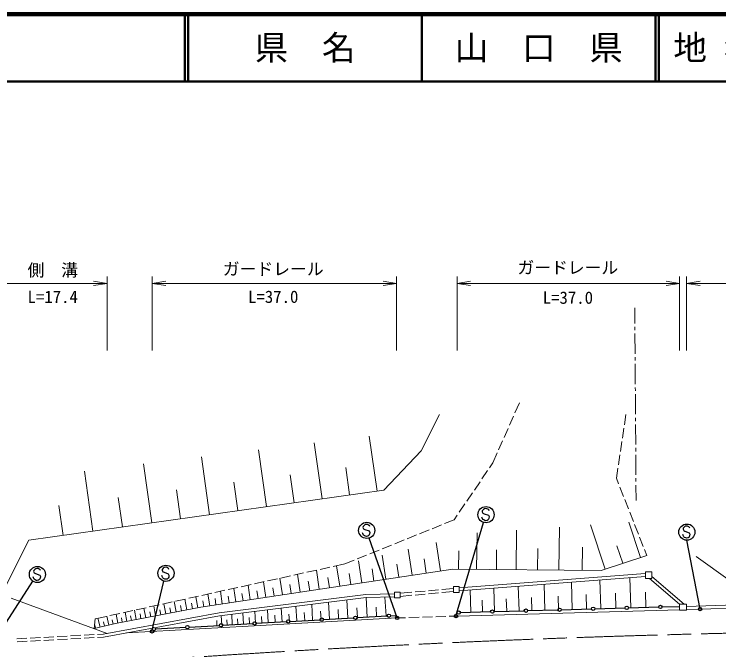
# Model space of a CAD drawing. Units: millimetres, scale not verified. Extents: x 40000 to 680000, y 20000 to 380000.
# Drawn here: x 272357 to 377158, y 285545 to 380000 of the extents above; entities that cross this region are included whole.
import ezdxf
from ezdxf.enums import TextEntityAlignment as Align

# ---------------------------------------------------------------- set-up
doc = ezdxf.new("R2010")
doc.units = ezdxf.units.MM
doc.header["$LTSCALE"] = 1000
doc.linetypes.add('CHAIN', pattern=[18.5, 12, -1.5, 3.5, -1.5])
for name, color, linetype, lineweight in [('M-BMK', 2, 'CHAIN', 13), ('M-BMK-HTXT', 7, 'Continuous', 13), ('M-STR-HTXT', 7, 'Continuous', 13), ('M-STR-STRC', 7, 'Continuous', 25), ('M-TTL', 2, 'Continuous', 140), ('M-TTL-LINE', 7, 'Continuous', 50), ('M-WORK', 1, 'Continuous', 13)]:
    doc.layers.add(name, color=color, linetype=linetype, lineweight=lineweight)
doc.layers.add('M-TTL-TXT', color=7, linetype='Continuous')
doc.styles.add('ＭＳ ゴシック', font='')
doc.styles.get('ＭＳ ゴシック').set_extended_font_data('MS Gothic')

# ---------------------------------------------------------------- blocks, each defined once
blk = doc.blocks.new('open_arrow')
at = {"color": 0, "linetype": 'Continuous', "lineweight": -2}
blk.add_lwpolyline([(7.5, 1.25), (0, 0), (7.5, -1.25)], dxfattribs=at)

msp = doc.modelspace()

# ---------------------------------------------------------------- linework, layer by layer
at = {"layer": 'M-BMK'}
msp.add_arc((419593, -1511505), 1800000, 91.05257, 94.22339, dxfattribs=at)
at = {"layer": 'M-BMK-HTXT'}
for p, q in [((364665, 334041), (364649, 336357)), ((364672, 333041), (364668, 333541)), ((364695, 329541), (364675, 332541)), ((364702, 328541), (364699, 329041)), ((364726, 325041), (364706, 328041)), ((364733, 324041), (364729, 324541)), ((364756, 320541), (364736, 323541)), ((364763, 319541), (364760, 320041)), ((364787, 316041), (364767, 319041)), ((364794, 315041), (364790, 315541)), ((364817, 311542), (364797, 314541)), ((364824, 310542), (364821, 311042)), ((364843, 307725), (364828, 310042))]:
    msp.add_line(p, q, dxfattribs=at)
at = {"layer": 'M-STR-HTXT'}
for p, q in [((286187, 330000), (286187, 341000)), ((292895, 330000), (292895, 341000)), ((329241, 330000), (329241, 341000)), ((338220, 330000), (338220, 341000)), ((371315, 330000), (371315, 341000)), ((372350, 330000), (372350, 341000)), ((270015, 340000), (286187, 340000)), ((292895, 340000), (329241, 340000)), ((338220, 340000), (371315, 340000)), ((372350, 340000), (483729, 340000))]:
    msp.add_line(p, q, dxfattribs=at)
at = {"layer": 'M-STR-STRC'}
for p, q in [((341978, 306216), (341959, 306080)), ((341959, 306080), (342061, 305861)), ((342132, 306383), (341978, 306216)), ((342289, 306494), (342132, 306383)), ((342489, 306534), (342289, 306494)), ((342628, 306515), (342489, 306534)), ((342801, 306428), (342628, 306515)), ((342933, 306338), (342801, 306428)), ((342974, 306205), (342933, 306338)), ((341962, 305150), (341915, 305282)), ((342062, 304937), (341962, 305150)), ((342061, 305861), (342243, 305773)), ((342243, 305773), (342881, 305547)), ((342942, 305067), (342857, 304888)), ((342881, 305547), (342978, 305340)), ((342978, 305340), (342942, 305067)), ((324397, 304047), (324243, 303880)), ((324554, 304158), (324397, 304047)), ((324754, 304198), (324554, 304158)), ((324893, 304179), (324754, 304198)), ((325066, 304092), (324893, 304179)), ((325198, 304002), (325066, 304092)), ((325239, 303868), (325198, 304002)), ((338064, 290561), (342145, 304495)), ((342186, 304849), (342062, 304937)), ((342362, 304759), (342186, 304849)), ((342506, 304739), (342362, 304759)), ((342707, 304773), (342506, 304739)), ((342857, 304888), (342707, 304773)), ((372355, 303947), (372156, 303907)), ((372494, 303927), (372355, 303947)), ((372667, 303840), (372494, 303927)), ((324227, 302814), (324180, 302946)), ((324243, 303880), (324224, 303744)), ((324224, 303744), (324326, 303525)), ((324326, 303525), (324508, 303437)), ((324508, 303437), (325146, 303211)), ((325146, 303211), (325243, 303004)), ((325243, 303004), (325207, 302731)), ((371844, 303629), (371825, 303493)), ((371825, 303493), (371928, 303274)), ((371998, 303795), (371844, 303629)), ((371928, 303274), (372109, 303186)), ((372156, 303907), (371998, 303795)), ((372109, 303186), (372747, 302960)), ((372799, 303751), (372667, 303840)), ((372747, 302960), (372844, 302752)), ((372840, 303617), (372799, 303751)), ((324327, 302601), (324227, 302814)), ((324451, 302513), (324327, 302601)), ((324627, 302423), (324451, 302513)), ((324771, 302402), (324627, 302423)), ((324972, 302437), (324771, 302402)), ((325122, 302552), (324972, 302437)), ((325207, 302731), (325122, 302552)), ((329315, 290292), (325173, 302159)), ((371828, 302563), (371781, 302695)), ((371929, 302350), (371828, 302563)), ((372052, 302261), (371929, 302350)), ((372228, 302171), (372052, 302261)), ((372372, 302151), (372228, 302171)), ((372573, 302185), (372372, 302151)), ((374363, 291612), (372393, 301845)), ((372723, 302301), (372573, 302185)), ((372808, 302479), (372723, 302301)), ((372844, 302752), (372808, 302479)), ((275787, 297652), (275587, 297611)), ((275926, 297632), (275787, 297652)), ((294539, 297679), (294385, 297513)), ((294696, 297791), (294539, 297679)), ((294896, 297831), (294696, 297791)), ((295035, 297811), (294896, 297831)), ((295208, 297724), (295035, 297811)), ((295340, 297635), (295208, 297724)), ((295381, 297501), (295340, 297635)), ((275276, 297334), (275257, 297197)), ((275257, 297197), (275359, 296978)), ((275430, 297500), (275276, 297334)), ((275359, 296978), (275541, 296890)), ((275587, 297611), (275430, 297500)), ((275541, 296890), (276179, 296664)), ((276099, 297545), (275926, 297632)), ((276231, 297456), (276099, 297545)), ((276179, 296664), (276276, 296457)), ((276272, 297322), (276231, 297456)), ((294385, 297513), (294366, 297377)), ((294366, 297377), (294469, 297158)), ((294469, 297158), (294650, 297070)), ((294650, 297070), (295288, 296844)), ((295288, 296844), (295385, 296637)), ((295385, 296637), (295349, 296364)), ((269353, 286776), (275129, 295772)), ((275260, 296268), (275213, 296399)), ((275360, 296054), (275260, 296268)), ((275484, 295966), (275360, 296054)), ((275660, 295876), (275484, 295966)), ((275804, 295856), (275660, 295876)), ((276005, 295890), (275804, 295856)), ((276155, 296005), (276005, 295890)), ((276240, 296184), (276155, 296005)), ((276276, 296457), (276240, 296184)), ((292861, 288290), (294616, 295772)), ((294369, 296447), (294322, 296579)), ((294469, 296234), (294369, 296447)), ((294593, 296145), (294469, 296234)), ((294769, 296055), (294593, 296145)), ((294913, 296035), (294769, 296055)), ((295114, 296069), (294913, 296035)), ((295264, 296185), (295114, 296069)), ((295349, 296364), (295264, 296185)), ((343718, 291240), (348216, 291367)), ((348716, 291381), (353214, 291507)), ((353714, 291521), (358212, 291647)), ((358712, 291661), (363210, 291787)), ((363710, 291802), (368208, 291928)), ((368708, 291942), (371315, 292015)), ((318355, 290063), (322848, 290316)), ((323347, 290344), (327840, 290598)), ((328339, 290626), (329241, 290677)), ((338720, 291100), (343218, 291226)), ((303379, 289218), (307871, 289471)), ((308371, 289499), (312863, 289753)), ((313363, 289781), (317856, 290034)), ((293394, 288654), (297887, 288908)), ((298386, 288936), (302879, 289189))]:
    msp.add_line(p, q, dxfattribs=at)
for centre, radius in [((342527, 305633), 1200), ((324792, 303297), 1200), ((372393, 303045), 1200), ((275825, 296750), 1200), ((294934, 296929), 1200), ((343468, 291233), 250), ((348466, 291374), 250), ((353464, 291514), 250), ((358462, 291654), 250), ((363460, 291795), 250), ((368458, 291935), 250), ((374363, 291612), 250), ((318105, 290049), 250), ((323097, 290330), 250), ((328089, 290612), 250), ((329315, 290292), 250), ((338064, 290561), 250), ((338470, 291093), 250), ((303129, 289204), 250), ((308121, 289485), 250), ((313113, 289767), 250), ((292861, 288290), 250), ((293145, 288640), 250), ((298137, 288922), 250)]:
    msp.add_circle(centre, radius, dxfattribs=at)
at = {"layer": 'M-TTL'}
msp.add_line((680000, 380000), (40000, 380000), dxfattribs=at)
at = {"layer": 'M-TTL-LINE'}
for p, q in [((297750, 380000), (297750, 370000)), ((298250, 380000), (298250, 370000)), ((333000, 380000), (333000, 370000)), ((367750, 380000), (367750, 370000)), ((368250, 380000), (368250, 370000)), ((40000, 370000), (680000, 370000))]:
    msp.add_line(p, q, dxfattribs=at)
at = {"layer": 'M-WORK'}
for p, q in [((346828, 320741), (347488, 322230)), ((332873, 315129), (335618, 320512)), ((346017, 318913), (346625, 320284)), ((363338, 320494), (363109, 318981)), ((345205, 317085), (345814, 318456)), ((363034, 318487), (362809, 317004)), ((326325, 309149), (325173, 317306)), ((344394, 315257), (345002, 316628)), ((362735, 316510), (362510, 315026)), ((318167, 307997), (316996, 316298)), ((309867, 306826), (308674, 315272)), ((327315, 309289), (332873, 315129)), ((343531, 313311), (344191, 314800)), ((362435, 314532), (362211, 313049)), ((301420, 305633), (300207, 314228)), ((292826, 304420), (291591, 313166)), ((322246, 308573), (321670, 312652)), ((343047, 312602), (343531, 313311)), ((362136, 312555), (361907, 311042)), ((284080, 303185), (282823, 312085)), ((314017, 307412), (313431, 311562)), ((341921, 310949), (342766, 312188)), ((305644, 306229), (305047, 310453)), ((340795, 309296), (341640, 310536)), ((361907, 311042), (362240, 310200)), ((274542, 301839), (327315, 309289)), ((297123, 305027), (296516, 309324)), ((362423, 309735), (362975, 308340)), ((288453, 303803), (287835, 308176)), ((339669, 307643), (340514, 308883)), ((338543, 305990), (339388, 307230)), ((363158, 307875), (363710, 306480)), ((279630, 302557), (279002, 307007)), ((337778, 304868), (338262, 305577)), ((363893, 306015), (364444, 304620)), ((334517, 303553), (335908, 304114)), ((336372, 304301), (337778, 304868)), ((360255, 297545), (358079, 304105)), ((365482, 299278), (363748, 304505)), ((364628, 304155), (365179, 302760)), ((332661, 302806), (334053, 303366)), ((341136, 297519), (341188, 302913)), ((347001, 297463), (347057, 303327)), ((353377, 297402), (353438, 303778)), ((270807, 294468), (274542, 301839)), ((328951, 301311), (330343, 301872)), ((330806, 302058), (332198, 302619)), ((365363, 302295), (365914, 300900)), ((327096, 300564), (328488, 301124)), ((335763, 297278), (335123, 301511)), ((356832, 297368), (356865, 300824)), ((362868, 298412), (362002, 301025)), ((325241, 299816), (326632, 300377)), ((331530, 296638), (330941, 300529)), ((338439, 297545), (338465, 300242)), ((344069, 297491), (344097, 300423)), ((350189, 297432), (350219, 300620)), ((366098, 300435), (366431, 299593)), ((321516, 298315), (322922, 298882)), ((323386, 299069), (324777, 299629)), ((324062, 295509), (323565, 298796)), ((327639, 296050), (327098, 299626)), ((333646, 296958), (333326, 299074)), ((359641, 297342), (366431, 299593)), ((378846, 295825), (373775, 299401)), ((317855, 297510), (319320, 297832)), ((319809, 297939), (321516, 298315)), ((320775, 295012), (320315, 298051)), ((329584, 296344), (329290, 298289)), ((300114, 291888), (337582, 297553)), ((313949, 296650), (315414, 296972)), ((314899, 294124), (314499, 296771)), ((315902, 297080), (317367, 297402)), ((317736, 294552), (317307, 297389)), ((322418, 295260), (322170, 296904)), ((325850, 295779), (325580, 297567)), ((337582, 297553), (359641, 297342)), ((338524, 294788), (366203, 296907)), ((366230, 297154), (367166, 297154)), ((366230, 296133), (366230, 297154)), ((367166, 297154), (367166, 296133)), ((308089, 295361), (309554, 295683)), ((309781, 293350), (309432, 295656)), ((310042, 295790), (311507, 296113)), ((312252, 293723), (311878, 296194)), ((311996, 296220), (313461, 296543)), ((316318, 294338), (316103, 295756)), ((319255, 294782), (319026, 296302)), ((338558, 294339), (366237, 296459)), ((355334, 291566), (355220, 295615)), ((359588, 291686), (359469, 295940)), ((364059, 291811), (363934, 296282)), ((367166, 296133), (366230, 296133)), ((371315, 292355), (366821, 296133)), ((372015, 292355), (367166, 296431)), ((304183, 294501), (305648, 294823)), ((305322, 292676), (305018, 294685)), ((306136, 294931), (307601, 295253)), ((307475, 293001), (307149, 295154)), ((311016, 293537), (310830, 294772)), ((313576, 293924), (313376, 295247)), ((335965, 294508), (337694, 294663)), ((337694, 294970), (338524, 294970)), ((337694, 294063), (337694, 294970)), ((338524, 294970), (338524, 294063)), ((343766, 291242), (343669, 294731)), ((347433, 291345), (347330, 295011)), ((351285, 291453), (351177, 295305)), ((298323, 293212), (299788, 293534)), ((299691, 291807), (299376, 293444)), ((300276, 293641), (301741, 293964)), ((301438, 292089), (301173, 293839)), ((302229, 294071), (303694, 294394)), ((302842, 291071), (324680, 293775)), ((303313, 292372), (303030, 294247)), ((304318, 292524), (304166, 293529)), ((306398, 292839), (306236, 293915)), ((308628, 293176), (308454, 294329)), ((324680, 293775), (328900, 293875)), ((328936, 294114), (329753, 294114)), ((328936, 293259), (328936, 294114)), ((329753, 294114), (329753, 293259)), ((329753, 293949), (331483, 294104)), ((329753, 293497), (331483, 293652)), ((331981, 294149), (333475, 294284)), ((331981, 293697), (333475, 293832)), ((333973, 294328), (335467, 294463)), ((333973, 293877), (335467, 294011)), ((335965, 294056), (337694, 294212)), ((338524, 294063), (337694, 294063)), ((340278, 291144), (340185, 294464)), ((353310, 291510), (353253, 293534)), ((357461, 291626), (357401, 293753)), ((361824, 291749), (361761, 293984)), ((366295, 291874), (366232, 294109)), ((286187, 288004), (271933, 293225)), ((294416, 292352), (295881, 292674)), ((294912, 290890), (294623, 292398)), ((296462, 291187), (296164, 292737)), ((296369, 292782), (297834, 293104)), ((298054, 291493), (297748, 293085)), ((298872, 291650), (298715, 292468)), ((300563, 291956), (300430, 292832)), ((302375, 292230), (302234, 293168)), ((302911, 290626), (324713, 293326)), ((319261, 290114), (319118, 292633)), ((321961, 290266), (321808, 292966)), ((324855, 290429), (324692, 293323)), ((324713, 293326), (328911, 293425)), ((327659, 290588), (327501, 293392)), ((329753, 293259), (328936, 293259)), ((342022, 291193), (341973, 292937)), ((345600, 291293), (345548, 293126)), ((349359, 291399), (349305, 293325)), ((372336, 292002), (391805, 292581)), ((287413, 289449), (300114, 291888)), ((288556, 291063), (290021, 291385)), ((290509, 290044), (290242, 291434)), ((290510, 291493), (291975, 291815)), ((291937, 290318), (291662, 291746)), ((292463, 291922), (293928, 292245)), ((293404, 290600), (293122, 292067)), ((294158, 290745), (294013, 291499)), ((295687, 291038), (295538, 291813)), ((297258, 291340), (297105, 292136)), ((310150, 289600), (310043, 291509)), ((312197, 289715), (312081, 291762)), ((314390, 289839), (314266, 292032)), ((316741, 289972), (316608, 292322)), ((320611, 290190), (320534, 291540)), ((323408, 290348), (323326, 291795)), ((326257, 290508), (326178, 291911)), ((371315, 291509), (338335, 290570)), ((371315, 291448), (371315, 292355)), ((371315, 292355), (372350, 292355)), ((372350, 291448), (371315, 291448)), ((372350, 292355), (372350, 291448)), ((372350, 291552), (391818, 292131)), ((284408, 290150), (286115, 290526)), ((285594, 287894), (302842, 291071)), ((285675, 287452), (302911, 290626)), ((286459, 289221), (286146, 290532)), ((286603, 290633), (288068, 290955)), ((287766, 289517), (287514, 290833)), ((288443, 289647), (288313, 290323)), ((289119, 289777), (288859, 291129)), ((289814, 289910), (289680, 290605)), ((291223, 290181), (291086, 290895)), ((292671, 290459), (292530, 291193)), ((303246, 289210), (303164, 290657)), ((304797, 289298), (304709, 290849)), ((306459, 289391), (306365, 291054)), ((307350, 289442), (307300, 290333)), ((308241, 289492), (308140, 291274)), ((309196, 289546), (309142, 290501)), ((311174, 289657), (311116, 290681)), ((313294, 289777), (313232, 290874)), ((315566, 289905), (315499, 291081)), ((318001, 290043), (317930, 291302)), ((330576, 290331), (329315, 290292)), ((332575, 290392), (331076, 290346)), ((334574, 290454), (333075, 290408)), ((336573, 290515), (335074, 290469)), ((338335, 290570), (337073, 290531)), ((284284, 288701), (284408, 290150)), ((284284, 288701), (287413, 289449)), ((284481, 288748), (284321, 289416)), ((285148, 288908), (284829, 290243)), ((285804, 289065), (285647, 289720)), ((287111, 289377), (286955, 290029)), ((302522, 289169), (302481, 289893)), ((304021, 289254), (303978, 290029)), ((305628, 289345), (305581, 290176)), ((329315, 290292), (307144, 289085)), ((307144, 289085), (289085, 288080)), ((272772, 287183), (274269, 287266)), ((274769, 287294), (276266, 287377)), ((276765, 287405), (278263, 287489)), ((278762, 287517), (280260, 287600)), ((280759, 287628), (282257, 287712)), ((280784, 287179), (282282, 287262)), ((282756, 287740), (284254, 287823)), ((282781, 287290), (284279, 287374)), ((284753, 287851), (285650, 287901)), ((284778, 287402), (285675, 287452)), ((272797, 286733), (274294, 286817)), ((274794, 286845), (276291, 286928)), ((276791, 286956), (278288, 287040)), ((278787, 287067), (280285, 287151))]:
    msp.add_line(p, q, dxfattribs=at)

# ---------------------------------------------------------------- block references
at = {"layer": 'M-STR-HTXT', "xscale": 267, "yscale": 267, "rotation": 180}
for p in [(286187, 340000), (329241, 340000), (371315, 340000)]:
    msp.add_blockref('open_arrow', p, dxfattribs=at)
at = {"layer": 'M-STR-HTXT', "xscale": 267, "yscale": 267}
for p in [(292895, 340000), (338220, 340000), (372350, 340000)]:
    msp.add_blockref('open_arrow', p, dxfattribs=at)

# ---------------------------------------------------------------- texts
at = {"layer": 'M-STR-HTXT', "style": 'ＭＳ ゴシック'}
for s, p in [('側\u3000溝', (278108, 341965)), ('ガードレール', (310887, 342138)), ('ガードレール', (354694, 342339))]:
    msp.add_text(s, height=1833, dxfattribs=at).set_placement(p, align=Align.MIDDLE_CENTER)
for s, p in [('L=17.4', (278101, 336529)), ('L=37.0', (310887, 336544)), ('L=37.0', (354703, 336416))]:
    msp.add_text(s, height=1833, dxfattribs=at).set_placement(p, align=Align.BOTTOM_CENTER)
at = {"layer": 'M-TTL-TXT', "style": 'ＭＳ ゴシック'}
for s, p in [('県\u3000名', (315625, 375000)), ('山\u3000口\u3000県', (350375, 375000))]:
    msp.add_text(s, height=3666, dxfattribs=at).set_placement(p, align=Align.MIDDLE_CENTER)
msp.add_text('地 名', height=3666, dxfattribs=at).set_placement((370380, 375000), align=Align.MIDDLE_LEFT)

doc.saveas('drawing.dxf')
